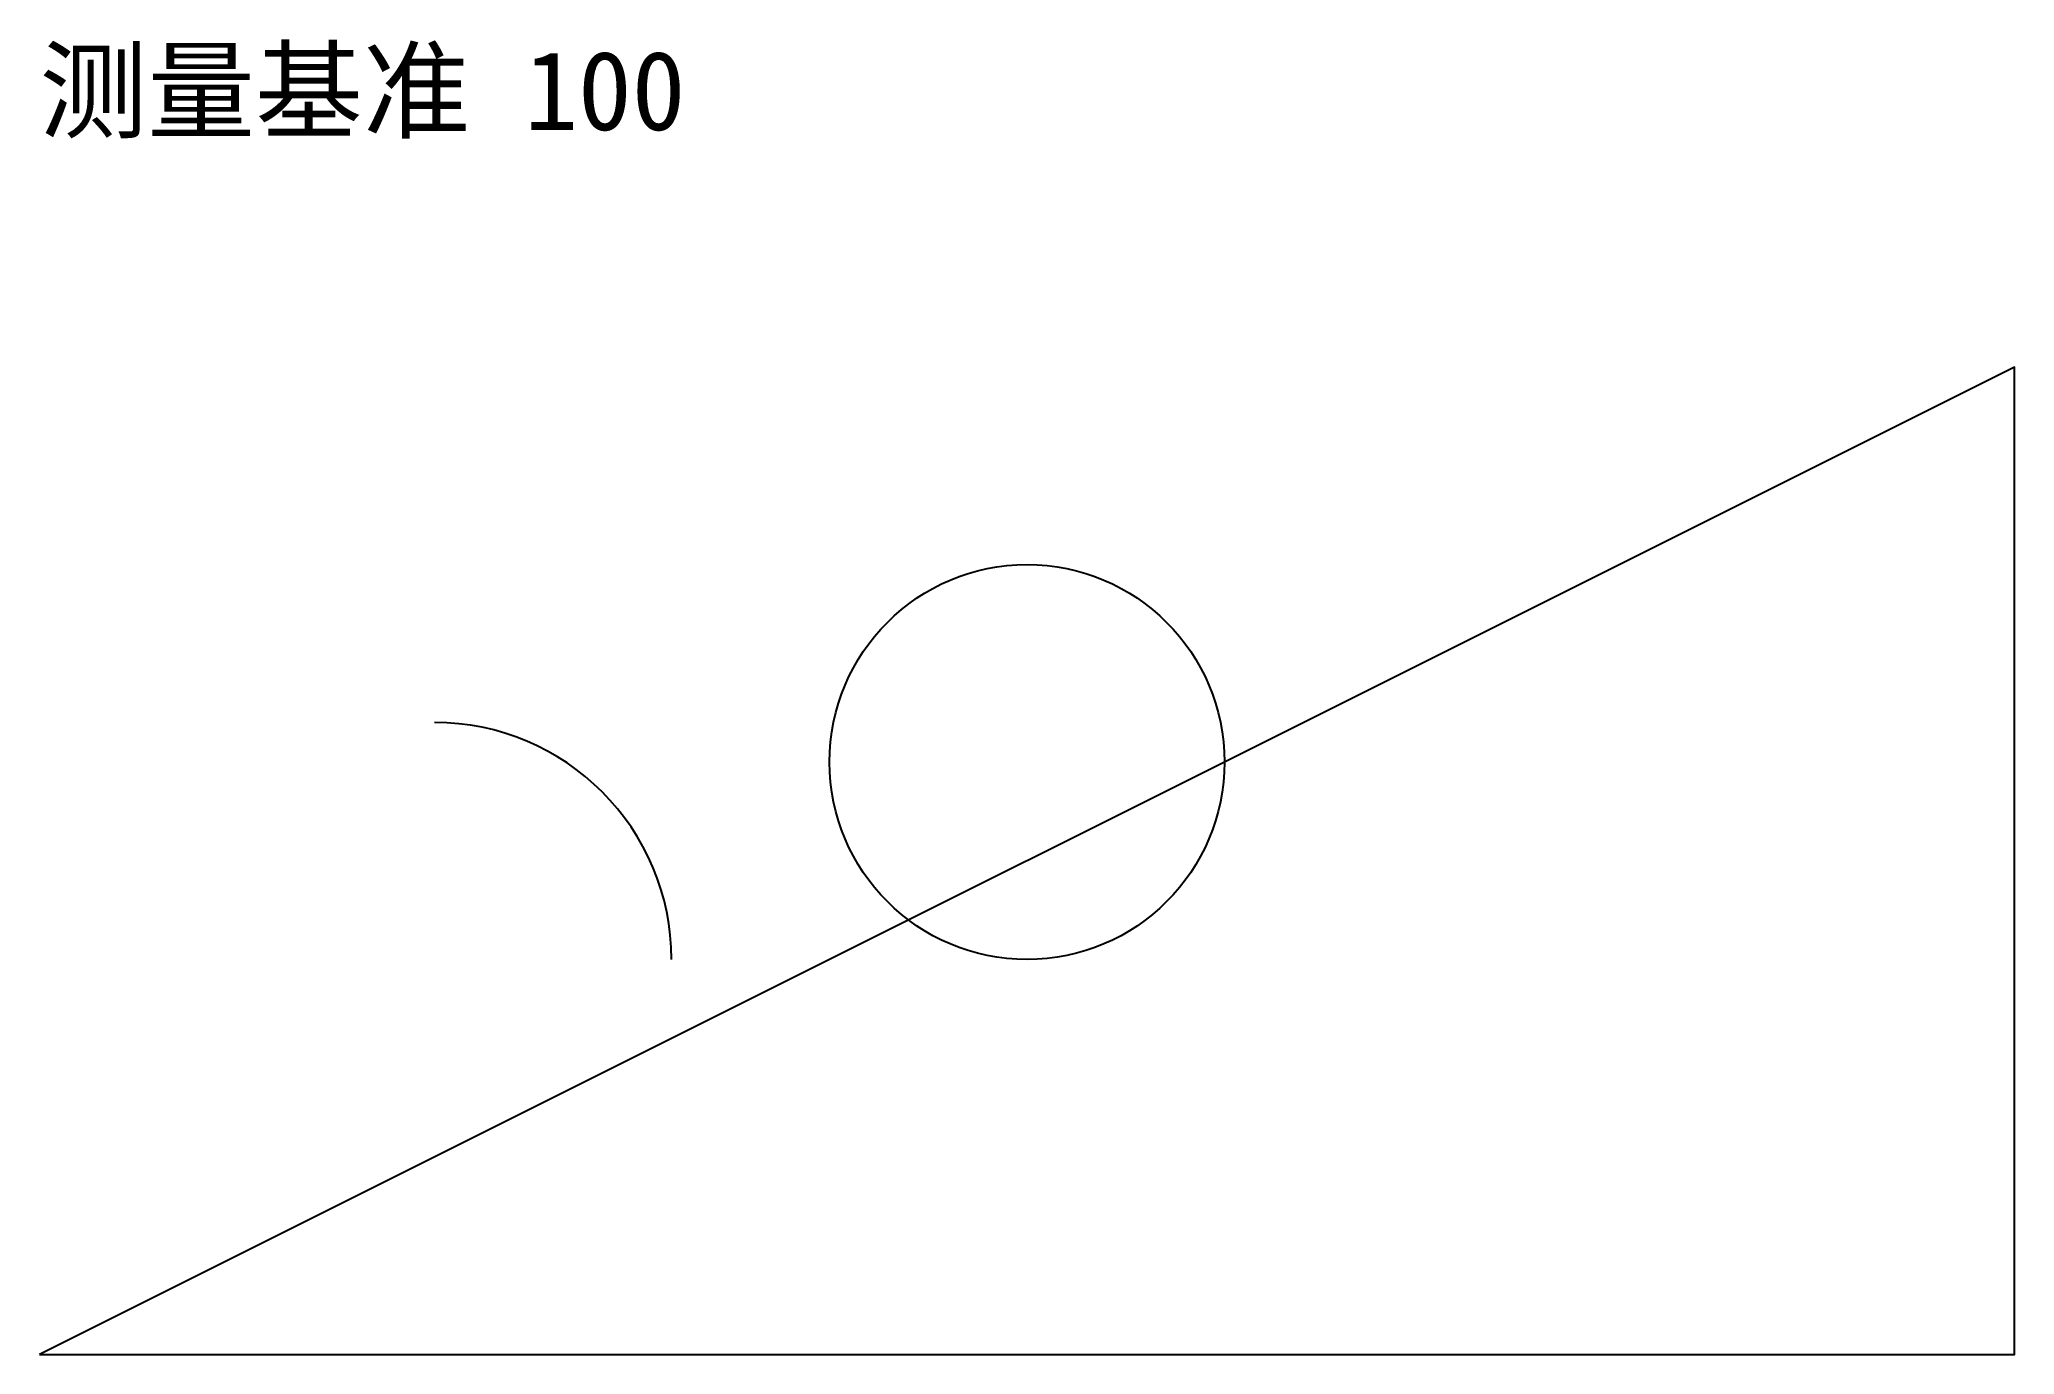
# Model space of a CAD drawing. Header units: millimetres. Extents: x 0 to 100, y 0 to 67.
import ezdxf

# ---------------------------------------------------------------- set-up
doc = ezdxf.new("R2010")
doc.units = ezdxf.units.MM
for name, color, linetype in [('墙', 1, 'Continuous'), ('文字', 7, 'Continuous'), ('轴网', 4, 'Continuous'), ('门窗', 3, 'Continuous')]:
    doc.layers.add(name, color=color, linetype=linetype)
doc.styles.add('CN', font='simsun.ttf')

msp = doc.modelspace()

# ---------------------------------------------------------------- linework, layer by layer
at = {"layer": '墙'}
msp.add_line((0, 0), (100, 0), dxfattribs=at)
at = {"layer": '轴网'}
msp.add_lwpolyline([(0, 0), (100, 0), (100, 50)], close=True, dxfattribs=at)
at = {"layer": '门窗'}
msp.add_circle((50, 30), 10, dxfattribs=at)
msp.add_arc((20, 20), 12, 0, 90, dxfattribs=at)

# ---------------------------------------------------------------- texts
at = {"layer": '文字', "style": 'CN'}
msp.add_text('测量基准 100', height=4, dxfattribs=at).set_placement((0, 62))

doc.saveas('drawing.dxf')
